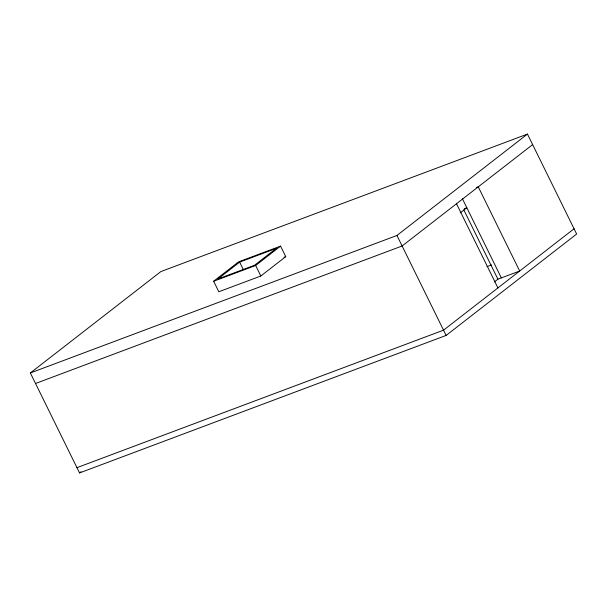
<?xml version="1.0" encoding="UTF-8"?>
<svg xmlns="http://www.w3.org/2000/svg" width="607" height="607" viewBox="0 0 607 607"><rect width="100%" height="100%" fill="white"/><g stroke="black" fill="none" stroke-linecap="round" stroke-linejoin="round"><path stroke-width="0.91" d="M30.35 372.964L160.87 271.572L527.46 134.079L576.65 234.036L446.13 335.428L79.54 472.921L30.35 372.964L396.94 235.463L527.46 134.079M213.641 281.238L238.566 261.875L280.571 246.123L285.745 256.647L260.82 276.003L218.816 291.762L213.641 281.238L255.646 265.487L280.571 246.123M239.651 262.103L217.898 279.008L254.553 265.251L276.306 248.354L239.651 262.103L243.377 269.683M79.54 472.921L81.027 471.76M532.643 144.603L402.115 245.987L35.525 383.487M460.303 212.814L466.829 207.746L464.256 208.717M494.288 282.005L497.907 279.182L519.675 271.018L478.255 186.842L476.51 187.502M574.063 228.778L443.535 330.162L76.945 467.663M284 257.3L285.745 256.647M486.996 266.617L491.435 264.956M462.367 198.671L501.344 277.892M463.809 209.885L497.907 279.182M456.502 203.74L497.922 287.915M396.94 235.463L446.13 335.428M255.646 265.487L260.82 276.003"/></g></svg>
